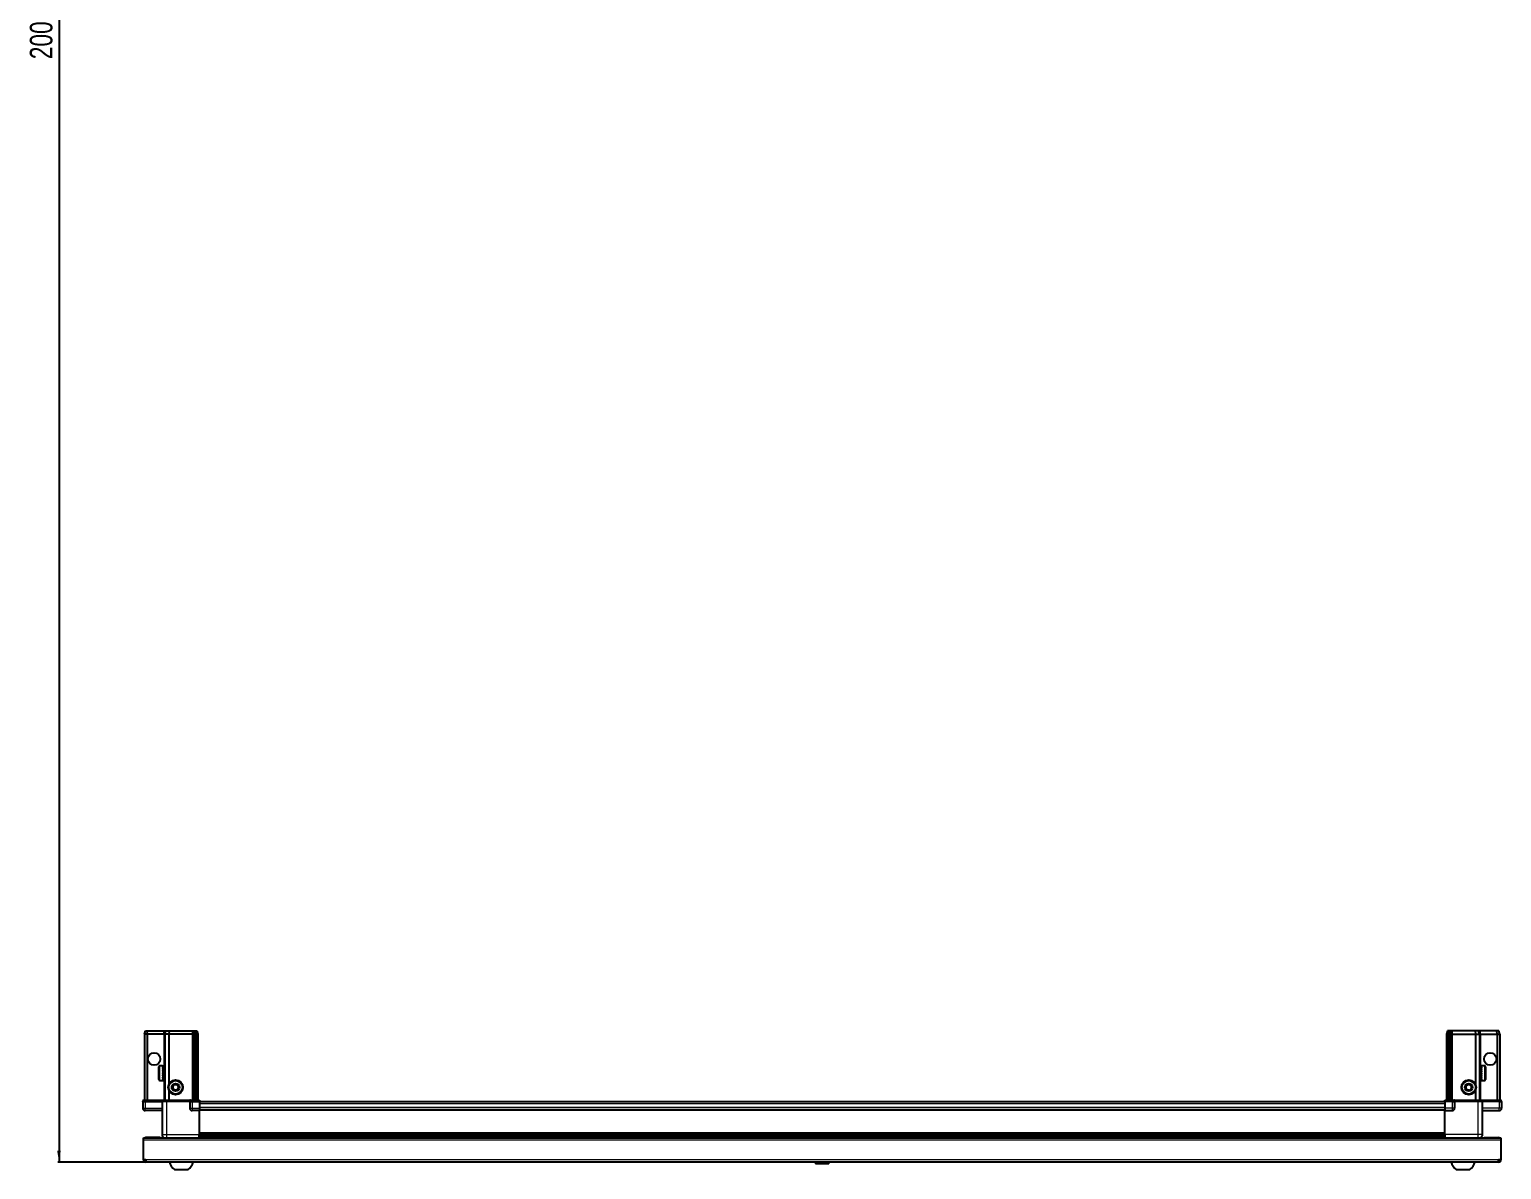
# Model space of a CAD drawing. Header units: millimetres. Extents: x 1319 to 6287, y -1438 to 1764.
# Drawn here: x 1375 to 2675, y -1438 to -431 of the extents above; entities that cross this region are included whole.
import ezdxf

# ---------------------------------------------------------------- set-up
doc = ezdxf.new("R2010")
doc.units = ezdxf.units.MM
doc.layers.add('FORMAT', color=7, linetype='Continuous')
doc.styles.add('SLDTEXTSTYLE0', font='TXT', dxfattribs={"width": 0.75})
doc.dimstyles.new('SLDDIMSTYLE0', dxfattribs={"dimtxt": 20, "dimasz": 10, "dimexe": 0, "dimexo": 0.0625, "dimgap": 5, "dimtad": 2, "dimdec": 1, "dimrnd": 1e-09, "dimzin": 12, "dimdsep": 46, "dimtxsty": 'SLDTEXTSTYLE0', "dimsah": 1, "dimcen": 0.09, "dimadec": 0, "dimazin": 3, "dimtfac": 1, "dimtofl": 0, "dimtmove": 0, "dimatfit": 3, "dimfxl": 0, "dimfrac": 2, "dimtolj": 1, "dimtzin": 12, "dimarcsym": 0})

# ---------------------------------------------------------------- blocks, each defined once
blk = doc.blocks.new('_D_9')
at = {"layer": 'FORMAT'}
for p, q in [((2068.9, 575.4), (1399.7, 575.4)), ((1400.7, 575.4), (1400.7, -1431.6)), ((1477.2, -1431.6), (1399.7, -1431.6))]:
    blk.add_line(p, q, dxfattribs=at)
for points in [[(1400.7, 575.4), (1399.1, 565.4), (1402.2, 565.4)], [(1400.7, -1431.6), (1402.2, -1421.6), (1399.1, -1421.6)]]:
    blk.add_solid(points, dxfattribs=at)
at = {"layer": 'FORMAT', "insert": (1374.9, -457.7), "char_height": 20, "attachment_point": 1, "rotation": 90, "style": 'SLDTEXTSTYLE0'}
blk.add_mtext('2007', dxfattribs=at)

msp = doc.modelspace()

# ---------------------------------------------------------------- linework, layer by layer
at = {"color": 7, "linetype": 'Continuous', "lineweight": 25}
for p, q in [((1476.16, -1318.62), (1476.96, -1315.62)), ((1476.16, -1318.62), (1476.16, -1376.92)), ((1478.66, -1318.62), (1476.16, -1318.62)), ((1476.96, -1315.62), (1478.81, -1315.62)), ((1478.66, -1318.62), (1478.81, -1315.62)), ((1493.16, -1318.62), (1478.66, -1318.62)), ((1478.66, -1318.62), (1478.66, -1376.92)), ((1478.81, -1315.62), (1493.16, -1315.62)), ((1493.16, -1315.62), (1494.96, -1315.62)), ((1494.16, -1318.62), (1493.16, -1318.62)), ((1494.16, -1318.62), (1494.96, -1315.62)), ((1494.16, -1318.62), (1494.16, -1376.92)), ((1497.66, -1318.62), (1494.16, -1318.62)), ((1494.96, -1315.62), (1497.99, -1315.62)), ((1497.99, -1315.62), (1497.66, -1318.62)), ((1497.66, -1318.62), (1497.66, -1363.12)), ((1518.16, -1318.62), (1497.66, -1318.62)), ((1497.99, -1315.62), (1518.16, -1315.62)), ((1518.16, -1315.62), (1519.96, -1315.62)), ((1519.16, -1318.62), (1518.16, -1318.62)), ((1519.96, -1315.62), (1519.16, -1318.62)), ((1519.16, -1318.62), (1519.16, -1376.92)), ((1520.16, -1318.62), (1519.16, -1318.62)), ((1519.96, -1315.62), (1520.7, -1315.62)), ((1520.7, -1315.62), (1520.16, -1318.62)), ((1520.16, -1318.62), (1520.16, -1376.92)), ((1521.66, -1318.62), (1520.16, -1318.62)), ((1520.7, -1315.62), (1521.2, -1315.62)), ((1521.2, -1315.62), (1521.66, -1318.62)), ((1521.2, -1315.62), (1522.35, -1315.62)), ((1521.66, -1318.62), (1521.66, -1376.92)), ((1523.16, -1318.62), (1521.66, -1318.62)), ((1522.35, -1315.62), (1523.16, -1318.62)), ((1523.16, -1318.62), (1523.16, -1376.92)), ((2626.96, -1315.62), (2626.16, -1318.62)), ((2626.16, -1318.62), (2627.66, -1318.62)), ((2626.16, -1318.62), (2626.16, -1376.92)), ((2628.11, -1315.62), (2626.96, -1315.62)), ((2628.11, -1315.62), (2627.66, -1318.62)), ((2627.66, -1318.62), (2627.66, -1376.92)), ((2627.66, -1318.62), (2629.16, -1318.62)), ((2628.61, -1315.62), (2628.11, -1315.62)), ((2628.61, -1315.62), (2629.16, -1318.62)), ((2629.35, -1315.62), (2628.61, -1315.62)), ((2629.16, -1318.62), (2630.16, -1318.62)), ((2629.16, -1318.62), (2629.16, -1376.92)), ((2629.35, -1315.62), (2630.16, -1318.62)), ((2631.16, -1315.62), (2629.35, -1315.62)), ((2630.16, -1318.62), (2630.16, -1376.92)), ((2630.16, -1318.62), (2631.16, -1318.62)), ((2651.32, -1315.62), (2631.16, -1315.62)), ((2631.16, -1318.62), (2651.66, -1318.62)), ((2651.32, -1315.62), (2651.66, -1318.62)), ((2654.35, -1315.62), (2651.32, -1315.62)), ((2651.66, -1318.62), (2651.66, -1363.12)), ((2651.66, -1318.62), (2655.16, -1318.62)), ((2655.16, -1318.62), (2654.35, -1315.62)), ((2656.16, -1315.62), (2654.35, -1315.62)), ((2655.16, -1318.62), (2655.16, -1376.92)), ((2655.16, -1318.62), (2656.16, -1318.62)), ((2670.5, -1315.62), (2656.16, -1315.62)), ((2656.16, -1318.62), (2670.66, -1318.62)), ((2670.66, -1318.62), (2670.5, -1315.62)), ((2672.35, -1315.62), (2670.5, -1315.62)), ((2670.66, -1318.62), (2673.16, -1318.62)), ((2670.66, -1318.62), (2670.66, -1376.92)), ((2673.16, -1318.62), (2672.35, -1315.62)), ((2673.16, -1318.62), (2673.16, -1376.92)), ((1488.96, -1358.82), (1488.96, -1347.42)), ((1492.16, -1346.62), (1489.76, -1346.62)), ((1492.16, -1346.62), (1492.16, -1346.63)), ((1492.16, -1346.63), (1492.66, -1346.63)), ((1492.16, -1346.81), (1492.66, -1346.81)), ((1492.16, -1346.81), (1492.16, -1347.03)), ((1492.16, -1347.03), (1492.66, -1347.03)), ((1492.16, -1347.61), (1492.66, -1347.61)), ((1492.16, -1347.61), (1492.16, -1348.03)), ((1492.16, -1348.03), (1492.66, -1348.03)), ((1492.16, -1348.94), (1492.66, -1348.94)), ((1492.16, -1348.94), (1492.16, -1349.53)), ((1492.16, -1349.53), (1492.66, -1349.53)), ((1492.16, -1350.68), (1492.66, -1350.68)), ((1492.16, -1350.68), (1492.16, -1351.38)), ((1492.16, -1351.38), (1492.66, -1351.38)), ((1492.66, -1346.81), (1492.66, -1346.63)), ((1492.66, -1347.03), (1492.66, -1346.81)), ((1492.66, -1347.61), (1492.66, -1347.03)), ((1492.66, -1348.03), (1492.66, -1347.61)), ((1492.66, -1348.94), (1492.66, -1348.03)), ((1492.76, -1348.72), (1492.66, -1348.72)), ((1492.66, -1349.53), (1492.66, -1348.94)), ((1492.66, -1350.68), (1492.66, -1349.53)), ((1492.66, -1351.38), (1492.66, -1350.68)), ((1492.66, -1352.67), (1492.66, -1351.38)), ((1492.76, -1357.52), (1492.76, -1348.72)), ((1493.64, -1349.81), (1493.16, -1349.12)), ((1493.16, -1357.12), (1493.16, -1349.12)), ((1494.12, -1349.12), (1493.64, -1349.81)), ((1493.64, -1356.43), (1493.64, -1349.81)), ((1494.16, -1349.12), (1494.12, -1349.12)), ((1494.12, -1357.12), (1494.12, -1349.12)), ((2655.19, -1349.12), (2655.16, -1349.12)), ((2655.67, -1349.81), (2655.19, -1349.12)), ((2655.19, -1349.12), (2655.19, -1357.12)), ((2656.16, -1349.12), (2655.67, -1349.81)), ((2655.67, -1349.81), (2655.67, -1356.43)), ((2656.16, -1349.12), (2656.16, -1357.12)), ((2656.66, -1348.72), (2656.56, -1348.72)), ((2656.56, -1348.72), (2656.56, -1357.52)), ((2659.56, -1346.62), (2656.66, -1346.62)), ((2657.16, -1346.62), (2656.66, -1346.62)), ((2656.66, -1346.62), (2656.66, -1346.67)), ((2656.66, -1346.67), (2656.66, -1346.95)), ((2657.16, -1346.67), (2656.66, -1346.67)), ((2657.16, -1346.95), (2656.66, -1346.95)), ((2656.66, -1346.95), (2656.66, -1347.23)), ((2657.16, -1347.23), (2656.66, -1347.23)), ((2656.66, -1347.23), (2656.66, -1347.89)), ((2657.16, -1347.89), (2656.66, -1347.89)), ((2656.66, -1347.89), (2656.66, -1348.36)), ((2656.66, -1348.36), (2656.66, -1349.34)), ((2657.16, -1348.36), (2656.66, -1348.36)), ((2657.16, -1349.34), (2656.66, -1349.34)), ((2656.66, -1349.34), (2656.66, -1349.96)), ((2656.66, -1349.96), (2656.66, -1351.16)), ((2657.16, -1349.96), (2656.66, -1349.96)), ((2657.16, -1351.16), (2656.66, -1351.16)), ((2656.66, -1351.16), (2656.66, -1351.79)), ((2657.16, -1351.79), (2656.66, -1351.79)), ((2656.66, -1351.87), (2656.66, -1353.17)), ((2657.16, -1351.87), (2656.66, -1351.87)), ((2657.16, -1346.67), (2657.16, -1346.62)), ((2657.16, -1347.23), (2657.16, -1346.95)), ((2657.16, -1348.36), (2657.16, -1347.89)), ((2657.16, -1349.96), (2657.16, -1349.34)), ((2657.16, -1351.87), (2657.16, -1351.16)), ((2660.36, -1347.42), (2660.36, -1358.82)), ((1489.76, -1359.62), (1492.16, -1359.62)), ((1492.16, -1352.67), (1492.66, -1352.67)), ((1492.16, -1352.67), (1492.16, -1353.4)), ((1492.16, -1352.81), (1492.66, -1352.81)), ((1492.16, -1353.31), (1492.66, -1353.31)), ((1492.16, -1353.4), (1492.66, -1353.4)), ((1492.16, -1354.69), (1492.66, -1354.69)), ((1492.16, -1354.69), (1492.16, -1355.4)), ((1492.16, -1355.4), (1492.66, -1355.4)), ((1492.16, -1356.56), (1492.66, -1356.56)), ((1492.16, -1356.56), (1492.16, -1357.17)), ((1492.16, -1357.17), (1492.66, -1357.17)), ((1492.16, -1358.1), (1492.66, -1358.1)), ((1492.16, -1358.1), (1492.16, -1358.54)), ((1492.16, -1358.54), (1492.66, -1358.54)), ((1492.16, -1359.15), (1492.66, -1359.15)), ((1492.16, -1359.15), (1492.16, -1359.38)), ((1492.16, -1359.38), (1492.66, -1359.38)), ((1492.16, -1359.6), (1492.66, -1359.6)), ((1492.16, -1359.6), (1492.16, -1359.62)), ((1492.16, -1359.61), (1492.66, -1359.61)), ((1492.66, -1352.81), (1492.66, -1352.67)), ((1492.66, -1353.4), (1492.66, -1353.31)), ((1492.66, -1354.69), (1492.66, -1353.4)), ((1492.66, -1355.4), (1492.66, -1354.69)), ((1492.66, -1356.56), (1492.66, -1355.4)), ((1492.66, -1357.17), (1492.66, -1356.56)), ((1492.66, -1358.1), (1492.66, -1357.17)), ((1492.66, -1357.52), (1492.76, -1357.52)), ((1492.66, -1358.54), (1492.66, -1358.1)), ((1492.66, -1359.15), (1492.66, -1358.54)), ((1492.66, -1359.38), (1492.66, -1359.15)), ((1492.66, -1359.6), (1492.66, -1359.38)), ((1492.66, -1359.61), (1492.66, -1359.6)), ((1493.16, -1357.12), (1493.64, -1356.43)), ((1493.64, -1356.43), (1494.12, -1357.12)), ((1494.12, -1357.12), (1494.16, -1357.12)), ((2655.16, -1357.12), (2655.19, -1357.12)), ((2655.19, -1357.12), (2655.67, -1356.43)), ((2655.67, -1356.43), (2656.16, -1357.12)), ((2656.56, -1357.52), (2656.66, -1357.52)), ((2657.16, -1353.17), (2656.66, -1353.17)), ((2657.16, -1353.65), (2656.66, -1353.65)), ((2656.66, -1353.65), (2656.66, -1353.91)), ((2656.66, -1353.91), (2656.66, -1355.17)), ((2657.16, -1353.91), (2656.66, -1353.91)), ((2657.16, -1355.17), (2656.66, -1355.17)), ((2656.66, -1355.17), (2656.66, -1355.86)), ((2656.66, -1355.86), (2656.66, -1356.98)), ((2657.16, -1355.86), (2656.66, -1355.86)), ((2657.16, -1356.98), (2656.66, -1356.98)), ((2656.66, -1356.98), (2656.66, -1357.55)), ((2656.66, -1357.55), (2656.66, -1358.41)), ((2657.16, -1357.55), (2656.66, -1357.55)), ((2657.16, -1358.41), (2656.66, -1358.41)), ((2656.66, -1358.41), (2656.66, -1358.8)), ((2656.66, -1358.8), (2656.66, -1359.32)), ((2657.16, -1358.8), (2656.66, -1358.8)), ((2657.16, -1359.32), (2656.66, -1359.32)), ((2656.66, -1359.32), (2656.66, -1359.5)), ((2656.66, -1359.5), (2656.66, -1359.62)), ((2657.16, -1359.5), (2656.66, -1359.5)), ((2656.66, -1359.62), (2659.56, -1359.62)), ((2657.16, -1353.91), (2657.16, -1353.17)), ((2657.16, -1355.86), (2657.16, -1355.17)), ((2657.16, -1357.55), (2657.16, -1356.98)), ((2657.16, -1358.8), (2657.16, -1358.41)), ((2657.16, -1359.5), (2657.16, -1359.32)), ((1475.16, -1376.92), (1474.66, -1377.79)), ((1474.66, -1378.12), (1474.66, -1377.79)), ((1476.66, -1376.92), (1475.16, -1376.92)), ((1476.66, -1376.92), (1491.46, -1376.92)), ((1491.46, -1376.92), (1491.66, -1376.92)), ((1491.66, -1378.12), (1491.66, -1376.92)), ((1491.66, -1376.92), (1495.66, -1376.92)), ((1495.66, -1376.92), (1515.96, -1376.92)), ((1497.66, -1368.12), (1497.66, -1376.92)), ((1515.96, -1376.92), (1516.16, -1376.92)), ((1516.16, -1378.12), (1516.16, -1376.92)), ((1516.83, -1376.92), (1516.16, -1376.92)), ((1516.83, -1376.92), (1524.66, -1376.92)), ((1524.66, -1377.79), (1518.16, -1377.79)), ((1524.66, -1376.92), (1524.66, -1377.79)), ((1524.66, -1377.79), (1524.66, -1377.79)), ((1524.66, -1378.12), (1524.66, -1377.79)), ((2624.66, -1377.79), (2624.66, -1376.92)), ((2624.66, -1376.92), (2632.48, -1376.92)), ((2631.16, -1377.79), (2624.66, -1377.79)), ((2624.66, -1378.12), (2624.66, -1377.79)), ((2633.16, -1376.92), (2632.48, -1376.92)), ((2633.16, -1378.12), (2633.16, -1376.92)), ((2633.16, -1376.92), (2633.36, -1376.92)), ((2633.36, -1376.92), (2653.66, -1376.92)), ((2651.66, -1368.12), (2651.66, -1376.92)), ((2653.66, -1376.92), (2657.66, -1376.92)), ((2657.66, -1378.12), (2657.66, -1376.92)), ((2657.66, -1376.92), (2657.86, -1376.92)), ((2657.86, -1376.92), (2672.66, -1376.92)), ((2674.16, -1376.92), (2672.66, -1376.92)), ((2674.66, -1377.79), (2674.16, -1376.92)), ((2674.66, -1377.79), (2674.16, -1376.92)), ((2674.66, -1378.12), (2674.66, -1377.79)), ((2674.66, -1378.12), (2674.66, -1377.79)), ((1474.66, -1378.12), (1476.66, -1378.12)), ((1474.66, -1378.12), (1474.66, -1384.12)), ((1491.46, -1378.12), (1476.66, -1378.12)), ((1476.66, -1378.12), (1491.46, -1378.12)), ((1491.66, -1386.12), (1476.66, -1386.12)), ((1491.66, -1378.12), (1491.46, -1378.12)), ((1495.66, -1378.12), (1491.66, -1378.12)), ((1491.66, -1378.12), (1491.66, -1407.12)), ((1515.96, -1378.12), (1495.66, -1378.12)), ((1516.16, -1378.12), (1515.96, -1378.12)), ((1516.16, -1378.12), (1518.16, -1378.12)), ((1516.16, -1378.12), (1516.16, -1384.12)), ((1524.66, -1378.12), (1518.16, -1378.12)), ((1518.16, -1378.12), (1524.66, -1378.12)), ((1524.66, -1386.12), (1518.16, -1386.12)), ((1524.66, -1378.12), (1524.66, -1378.12)), ((1524.66, -1378.12), (1524.66, -1384.12)), ((2624.66, -1378.27), (1524.66, -1378.27)), ((1524.66, -1384.12), (1524.66, -1386.12)), ((2624.66, -1385.47), (1524.66, -1385.47)), ((1524.66, -1407.12), (1524.66, -1386.12)), ((2631.16, -1378.12), (2624.66, -1378.12)), ((2624.66, -1378.12), (2624.66, -1384.12)), ((2624.66, -1384.12), (2624.66, -1386.12)), ((2624.66, -1386.12), (2631.16, -1386.12)), ((2624.66, -1407.12), (2624.66, -1386.12)), ((2631.16, -1378.12), (2633.16, -1378.12)), ((2633.16, -1378.12), (2631.16, -1378.12)), ((2633.36, -1378.12), (2633.16, -1378.12)), ((2633.16, -1378.12), (2633.16, -1384.12)), ((2653.66, -1378.12), (2633.36, -1378.12)), ((2657.66, -1378.12), (2653.66, -1378.12)), ((2657.86, -1378.12), (2657.66, -1378.12)), ((2657.66, -1378.12), (2657.66, -1407.12)), ((2657.66, -1386.12), (2672.66, -1386.12)), ((2672.66, -1378.12), (2657.86, -1378.12)), ((2672.66, -1378.12), (2674.66, -1378.12)), ((2674.66, -1378.12), (2674.66, -1378.12)), ((2674.66, -1378.12), (2674.66, -1384.12)), ((1475.16, -1410.12), (2674.16, -1410.12)), ((1475.16, -1412.22), (1475.16, -1410.12)), ((1475.16, -1429.52), (1475.16, -1412.22)), ((1490.16, -1410.02), (1477.26, -1410.02)), ((1490.16, -1410.02), (1490.16, -1410.12)), ((1524.51, -1410.12), (1524.51, -1407.12)), ((1524.66, -1408.14), (2624.66, -1408.14)), ((1524.66, -1408.18), (2624.66, -1408.18)), ((1548.53, -1409.97), (1524.66, -1409.97)), ((1543.16, -1410.12), (1543.16, -1409.97)), ((1543.2, -1410.12), (1543.2, -1409.97)), ((1543.47, -1410.12), (1543.47, -1409.97)), ((1543.73, -1410.12), (1543.73, -1409.97)), ((1544.38, -1410.12), (1544.38, -1409.97)), ((1544.84, -1410.12), (1544.84, -1409.97)), ((1545.81, -1410.12), (1545.81, -1409.97)), ((1546.43, -1410.12), (1546.43, -1409.97)), ((1547.62, -1410.12), (1547.62, -1409.97)), ((1548.28, -1410.12), (1548.28, -1409.97)), ((1548.33, -1410.12), (1548.33, -1409.97)), ((1549.62, -1409.97), (1548.53, -1409.97)), ((1550.35, -1409.97), (1549.62, -1409.97)), ((1549.62, -1410.12), (1549.62, -1409.97)), ((1549.62, -1409.97), (1549.62, -1409.97)), ((1549.63, -1410.12), (1549.63, -1409.97)), ((1550.13, -1410.12), (1550.13, -1409.97)), ((1550.36, -1409.97), (1550.35, -1409.97)), ((1550.36, -1410.12), (1550.36, -1409.97)), ((1550.78, -1409.97), (1550.36, -1409.97)), ((2598.53, -1409.97), (1550.78, -1409.97)), ((1551.63, -1410.12), (1551.63, -1409.97)), ((1552.32, -1410.12), (1552.32, -1409.97)), ((1553.45, -1410.12), (1553.45, -1409.97)), ((1554.02, -1410.12), (1554.02, -1409.97)), ((1554.9, -1410.12), (1554.9, -1409.97)), ((1555.3, -1410.12), (1555.3, -1409.97)), ((1555.83, -1410.12), (1555.83, -1409.97)), ((1556.02, -1410.12), (1556.02, -1409.97)), ((1556.16, -1410.12), (1556.16, -1409.97)), ((2593.16, -1410.12), (2593.16, -1409.97)), ((2593.33, -1410.12), (2593.33, -1409.97)), ((2593.54, -1410.12), (2593.54, -1409.97)), ((2594.1, -1410.12), (2594.1, -1409.97)), ((2594.52, -1410.12), (2594.52, -1409.97)), ((2595.42, -1410.12), (2595.42, -1409.97)), ((2596, -1410.12), (2596, -1409.97)), ((2597.15, -1410.12), (2597.15, -1409.97)), ((2597.84, -1410.12), (2597.84, -1409.97)), ((2599.12, -1409.97), (2598.53, -1409.97)), ((2599.12, -1410.12), (2599.12, -1409.97)), ((2599.13, -1409.97), (2599.12, -1409.97)), ((2599.86, -1409.97), (2599.13, -1409.97)), ((2599.29, -1410.12), (2599.29, -1409.97)), ((2599.79, -1410.12), (2599.79, -1409.97)), ((2599.86, -1410.12), (2599.86, -1409.97)), ((2600.78, -1409.97), (2599.86, -1409.97)), ((2599.86, -1409.97), (2599.86, -1409.97)), ((2624.66, -1409.97), (2600.78, -1409.97)), ((2601.15, -1410.12), (2601.15, -1409.97)), ((2601.86, -1410.12), (2601.86, -1409.97)), ((2603.03, -1410.12), (2603.03, -1409.97)), ((2603.64, -1410.12), (2603.64, -1409.97)), ((2604.58, -1410.12), (2604.58, -1409.97)), ((2605.03, -1410.12), (2605.03, -1409.97)), ((2605.65, -1410.12), (2605.65, -1409.97)), ((2605.9, -1410.12), (2605.9, -1409.97)), ((2606.14, -1410.12), (2606.14, -1409.97)), ((2606.15, -1410.12), (2606.15, -1409.97)), ((2659.16, -1410.02), (2659.16, -1410.12)), ((2659.16, -1410.02), (2672.06, -1410.02)), ((2674.16, -1410.12), (2674.16, -1412.22)), ((2674.16, -1412.22), (2674.16, -1429.52)), ((1477.26, -1429.52), (1475.16, -1429.52)), ((1477.26, -1429.52), (1477.26, -1431.62)), ((2674.16, -1429.52), (2672.06, -1429.52)), ((2672.06, -1431.62), (2672.06, -1429.52)), ((2672.06, -1431.62), (1477.26, -1431.62)), ((1502.66, -1438.22), (1514.66, -1438.22)), ((2069.86, -1431.62), (2068.87, -1432.6)), ((2068.87, -1432.6), (2068.87, -1433.12)), ((2080.44, -1432.6), (2068.87, -1432.6)), ((2080.44, -1433.12), (2068.87, -1433.12)), ((2080.44, -1432.6), (2079.46, -1431.62)), ((2080.44, -1433.12), (2080.44, -1432.6)), ((2634.66, -1438.22), (2646.66, -1438.22))]:
    msp.add_line(p, q, dxfattribs=at)
at = {"color": 8, "linetype": 'Continuous', "lineweight": 18}
for p, q in [((1493.16, -1318.62), (1493.16, -1315.62)), ((1493.16, -1318.62), (1493.16, -1349.12)), ((1518.16, -1315.62), (1518.16, -1318.62)), ((1518.16, -1318.62), (1518.16, -1376.92)), ((2631.16, -1315.62), (2631.16, -1318.62)), ((2631.16, -1318.62), (2631.16, -1376.92)), ((2656.16, -1318.62), (2656.16, -1315.62)), ((2656.16, -1318.62), (2656.16, -1349.12)), ((1489.76, -1359.62), (1489.76, -1346.62)), ((2659.56, -1346.62), (2659.56, -1359.62)), ((1493.16, -1357.12), (1493.16, -1376.92)), ((2656.16, -1357.12), (2656.16, -1376.92)), ((1476.66, -1378.12), (1476.66, -1376.92)), ((1491.46, -1378.12), (1491.46, -1376.92)), ((1495.66, -1378.12), (1495.66, -1376.92)), ((1515.96, -1378.12), (1515.96, -1376.92)), ((1518.16, -1378.12), (1518.16, -1377.79)), ((1524.66, -1378.12), (1524.66, -1377.79)), ((2631.16, -1378.12), (2631.16, -1377.79)), ((2633.36, -1376.92), (2633.36, -1378.12)), ((2653.66, -1378.12), (2653.66, -1376.92)), ((2657.86, -1376.92), (2657.86, -1378.12)), ((2672.66, -1378.12), (2672.66, -1376.92)), ((1474.66, -1384.12), (1476.66, -1384.12)), ((1476.66, -1378.12), (1476.66, -1384.12)), ((1476.66, -1384.12), (1491.66, -1384.12)), ((1476.66, -1386.12), (1476.66, -1384.12)), ((1495.66, -1378.12), (1495.66, -1407.12)), ((1516.16, -1384.12), (1518.16, -1384.12)), ((1518.16, -1378.12), (1518.16, -1384.12)), ((1518.16, -1384.12), (1524.66, -1384.12)), ((1518.16, -1384.12), (1518.16, -1386.12)), ((2624.66, -1380.27), (1524.66, -1380.27)), ((2624.66, -1383.47), (1524.66, -1383.47)), ((2624.66, -1386.12), (1524.66, -1386.12)), ((2631.16, -1384.12), (2624.66, -1384.12)), ((2631.16, -1378.12), (2631.16, -1384.12)), ((2633.16, -1384.12), (2631.16, -1384.12)), ((2631.16, -1384.12), (2631.16, -1386.12)), ((2653.66, -1378.12), (2653.66, -1407.12)), ((2672.66, -1384.12), (2657.66, -1384.12)), ((2672.66, -1378.12), (2672.66, -1384.12)), ((2674.66, -1384.12), (2672.66, -1384.12)), ((2672.66, -1386.12), (2672.66, -1384.12)), ((2674.16, -1412.22), (1475.16, -1412.22)), ((1477.26, -1410.12), (1477.26, -1410.02)), ((1495.66, -1407.12), (1524.66, -1407.12)), ((1524.66, -1405.52), (2624.66, -1405.52)), ((2624.66, -1406.94), (1524.66, -1406.94)), ((1524.66, -1409.38), (2624.66, -1409.38)), ((2653.66, -1407.12), (2624.66, -1407.12)), ((2672.06, -1410.12), (2672.06, -1410.02)), ((2672.06, -1429.52), (1477.26, -1429.52))]:
    msp.add_line(p, q, dxfattribs=at)
at = {"color": 7, "linetype": 'Continuous', "lineweight": 25, "flags": 128}
for points in [[(1477.26, -1410.02), (1476.85, -1410.06), (1476.62, -1410.12)], [(2672.7, -1410.12), (2672.47, -1410.06), (2672.06, -1410.02)]]:
    msp.add_lwpolyline(points, dxfattribs=at)
at = {"color": 7, "linetype": 'Continuous', "lineweight": 25}
for centre, radius in [((1484.66, -1340.62), 5.5), ((2664.66, -1340.62), 5.5), ((1503.66, -1365.62), 6.5), ((1503.66, -1365.62), 3.46), ((2645.66, -1365.62), 6.5), ((2645.66, -1365.62), 3.46)]:
    msp.add_circle(centre, radius, dxfattribs=at)
at = {"color": 8, "linetype": 'Continuous', "lineweight": 18}
for centre in [(1503.66, -1365.62), (2645.66, -1365.62)]:
    msp.add_circle(centre, 5.7, dxfattribs=at)
at = {"color": 7, "linetype": 'Continuous', "lineweight": 25}
for centre, radius, start, end in [((1489.76, -1347.42), 0.8, 90, 180), ((1493.16, -1348.72), 0.4, 180, 270), ((2656.16, -1348.72), 0.4, 270, 360), ((2659.56, -1347.42), 0.8, 0, 90), ((1489.76, -1358.82), 0.8, 180, 270), ((1493.16, -1357.52), 0.4, 90, 180), ((1503.66, -1365.62), 2.5, 147.37605, 207.37605), ((1503.66, -1365.62), 2.5, 87.37605, 147.37605), ((1503.66, -1365.62), 2.5, 27.37605, 87.37605), ((1503.66, -1365.62), 2.5, 327.37605, 27.37605), ((2645.66, -1365.62), 2.5, 134.67671, 194.67671), ((2645.66, -1365.62), 2.5, 74.67671, 134.67671), ((2645.66, -1365.62), 2.5, 14.67671, 74.67671), ((2645.66, -1365.62), 2.5, 314.67671, 14.67671), ((2656.16, -1357.52), 0.4, 0, 90), ((2659.56, -1358.82), 0.8, 270, 360), ((1503.66, -1365.62), 2.5, 207.37605, 267.37605), ((1503.66, -1365.62), 2.5, 267.37605, 327.37605), ((2645.66, -1365.62), 2.5, 194.67671, 254.67671), ((2645.66, -1365.62), 2.5, 254.67671, 314.67671), ((1476.66, -1384.12), 2, 180, 270), ((1518.16, -1384.12), 2, 180, 270), ((2631.16, -1384.12), 2, 270, 0), ((2672.66, -1384.12), 2, 270, 0), ((1477.26, -1429.52), 2.1, 180, 270), ((1477.26, -1429.52), 0.6, 180, 270), ((2672.06, -1429.52), 2.1, 270, 360), ((2672.06, -1429.52), 0.6, 270, 0), ((1509.68, -1428.6), 11.91, 194.70035, 233.8734), ((1507.63, -1428.6), 11.91, 306.1266, 345.29965), ((2641.68, -1428.6), 11.91, 194.70035, 233.8734), ((2639.63, -1428.6), 11.91, 306.1266, 345.29965)]:
    msp.add_arc(centre, radius, start, end, dxfattribs=at)
for centre, start_param, end_param in [((1518.16, -1374.32), 2.4188584, 3.1415927), ((2631.16, -1374.32), 3.1415927, 3.8643269)]:
    msp.add_ellipse(centre, major_axis=(0, 3.46), ratio=0.5773503, start_param=start_param, end_param=end_param, dxfattribs=at)
for points, knots in [([(1500.77, -1365.49), (1501.05, -1365.05), (1501.57, -1364.24), (1502.09, -1363.43), (1502.33, -1363.06)], [0, 0, 0, 0, 0.5346859, 1, 1, 1, 1]), ([(1502.33, -1363.06), (1502.85, -1363.08), (1503.81, -1363.12), (1504.77, -1363.17), (1505.21, -1363.19)], [0, 0, 0, 0, 0.5346859, 1, 1, 1, 1]), ([(1505.21, -1363.19), (1505.37, -1363.49), (1505.75, -1364.23), (1506.21, -1365.11), (1506.48, -1365.64), (1506.54, -1365.75)], [0, 0, 0, 0, 0.3629006, 0.8668753, 1, 1, 1, 1]), ([(2642.87, -1364.86), (2643.24, -1364.49), (2643.93, -1363.82), (2644.61, -1363.14), (2644.93, -1362.83)], [0, 0, 0, 0, 0.5346859, 1, 1, 1, 1]), ([(2643.6, -1367.65), (2643.52, -1367.32), (2643.31, -1366.52), (2643.06, -1365.56), (2642.9, -1364.98), (2642.87, -1364.86)], [0, 0, 0, 0, 0.3629006, 0.8668753, 1, 1, 1, 1]), ([(2644.93, -1362.83), (2645.42, -1362.96), (2646.35, -1363.22), (2647.28, -1363.47), (2647.71, -1363.59)], [0, 0, 0, 0, 0.5346859, 1, 1, 1, 1]), ([(2647.71, -1363.59), (2647.74, -1363.71), (2647.89, -1364.29), (2648.15, -1365.25), (2648.35, -1366.05), (2648.44, -1366.38)], [0, 0, 0, 0, 0.13312467, 0.63709944, 1, 1, 1, 1]), ([(1502.1, -1368.05), (1502.04, -1367.94), (1501.77, -1367.41), (1501.31, -1366.52), (1500.93, -1365.79), (1500.77, -1365.49)], [0, 0, 0, 0, 0.1331247, 0.6370994, 1, 1, 1, 1]), ([(1504.98, -1368.18), (1504.47, -1368.16), (1503.51, -1368.11), (1502.55, -1368.07), (1502.1, -1368.05)], [0, 0, 0, 0, 0.5346859, 1, 1, 1, 1]), ([(1506.54, -1365.75), (1506.26, -1366.19), (1505.74, -1367), (1505.23, -1367.81), (1504.98, -1368.18)], [0, 0, 0, 0, 0.5346859, 1, 1, 1, 1]), ([(2646.39, -1368.41), (2645.89, -1368.28), (2644.96, -1368.02), (2644.04, -1367.77), (2643.6, -1367.65)], [0, 0, 0, 0, 0.5346859, 1, 1, 1, 1]), ([(2648.44, -1366.38), (2648.07, -1366.74), (2647.39, -1367.42), (2646.71, -1368.1), (2646.39, -1368.41)], [0, 0, 0, 0, 0.5346859, 1, 1, 1, 1]), ([(1491.66, -1407.12), (1491.7, -1407.56), (1491.78, -1408.24), (1492.21, -1409.05), (1492.67, -1409.61), (1493.07, -1409.97), (1493.33, -1410.1), (1493.38, -1410.12)], [0, 0, 0, 0, 0.3630185, 0.5584377, 0.7580039, 0.9575702, 1, 1, 1, 1]), ([(1524.66, -1407.12), (1524.66, -1407.51), (1524.66, -1408.31), (1524.66, -1409.32), (1524.66, -1409.95), (1524.66, -1410.11), (1524.66, -1410.12)], [0, 0, 0, 0, 0.3255201, 0.6510403, 0.9765604, 1, 1, 1, 1]), ([(2624.66, -1407.12), (2624.66, -1407.51), (2624.66, -1408.31), (2624.66, -1409.32), (2624.66, -1409.95), (2624.66, -1410.11), (2624.66, -1410.12)], [0, 0, 0, 0, 0.3255201, 0.6510403, 0.9765604, 1, 1, 1, 1]), ([(2657.66, -1407.12), (2657.61, -1407.56), (2657.54, -1408.24), (2657.1, -1409.05), (2656.65, -1409.61), (2656.24, -1409.97), (2655.98, -1410.1), (2655.94, -1410.12)], [0, 0, 0, 0, 0.36301846, 0.55843766, 0.75800394, 0.95757021, 1, 1, 1, 1])]:
    msp.add_open_spline(points, degree=3, knots=knots, dxfattribs=at)
at = {"color": 8, "linetype": 'Continuous', "lineweight": 18}
for points in [[(1491.66, -1407.12), (1491.72, -1407.12), (1491.84, -1407.12), (1492.76, -1407.12), (1494.08, -1407.12), (1495.13, -1407.12), (1495.66, -1407.12)], [(2657.66, -1407.12), (2657.6, -1407.12), (2657.48, -1407.12), (2656.55, -1407.12), (2655.23, -1407.12), (2654.18, -1407.12), (2653.66, -1407.12)]]:
    msp.add_open_spline(points, degree=3, dxfattribs=at)
for points, knots in [([(1495.66, -1407.12), (1495.66, -1407.56), (1495.66, -1408.24), (1495.66, -1409.05), (1495.66, -1409.61), (1495.66, -1409.97), (1495.66, -1410.1), (1495.66, -1410.12)], [0, 0, 0, 0, 0.36301846, 0.55843766, 0.75800394, 0.95757021, 1, 1, 1, 1]), ([(2653.66, -1407.12), (2653.66, -1407.56), (2653.66, -1408.24), (2653.66, -1409.05), (2653.66, -1409.61), (2653.66, -1409.97), (2653.66, -1410.1), (2653.66, -1410.12)], [0, 0, 0, 0, 0.3630185, 0.5584377, 0.7580039, 0.9575702, 1, 1, 1, 1])]:
    msp.add_open_spline(points, degree=3, knots=knots, dxfattribs=at)

# ---------------------------------------------------------------- dimensions: what is measured, and where the dimension line sits
at = {"layer": 'FORMAT'}
dim = msp.add_linear_dim(base=(1400.66, -1431.62), p1=(2068.87, 575.38), p2=(1477.26, -1431.62), angle=90, dimstyle='SLDDIMSTYLE0', dxfattribs=at)
dim.commit()
dim.dimension.update_dxf_attribs({"geometry": '_D_9', "text_midpoint": (1400.66, -428.12), "dimtype": 160})

doc.saveas('drawing.dxf')
